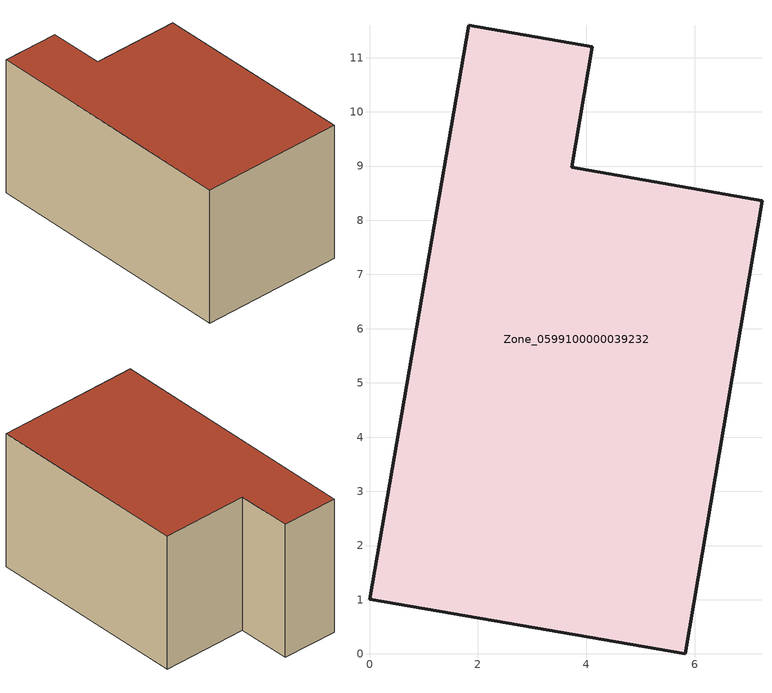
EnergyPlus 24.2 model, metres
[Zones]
Zone_0599100000039232
 floor ground (C_G): 3.73,8.98 7.24,8.36 5.82,0 0,1.01 1.83,11.6 4.11,11.2 z0
 wall outside (C_F): 0,1.01 5.82,0 7.24,8.36 3.73,8.98 4.11,11.2 1.83,11.6 0,1.01 z0:5.76
 roof outside (C_R): 4.11,11.2 1.83,11.6 0,1.01 5.82,0 7.24,8.36 3.73,8.98 z5.76
[BUILDING]
Pand.0599100000039232: North Axis=0; Terrain=City; Loads Convergence Tolerance Value=0.04; Temperature Convergence Tolerance Value=0.4; Solar Distribution=FullExterior; Maximum Number of Warmup Days=25; Minimum Number of Warmup Days=1
[Site:Location]
Rotterdam.The.Hague.AP_ZH_NLD Design_Conditions: Latitude=51.96; Longitude=4.45; Time Zone=1; Elevation=-4.5
[SITE:GROUNDTEMPERATURE:BUILDINGSURFACE]
18, 18, 18, 18, 18, 18, 18, 18, 18, 18, 18, 18
[MATERIAL] Thermal Absorptance=0.9; Solar Absorptance=0.7; Visible Absorptance=0.7
Name | Roughness | Thickness | Conductivity | Density | Specific Heat
G.TC.1946-1964 | MediumSmooth | 0.15 | 1 | 540 | 1210
F.TC.1946-1964 | Rough | 0.3 | 0.857143 | 1920 | 840
R.TC.1946-1964 | MediumRough | 0.2 | 0.235294 | 1500 | 1000
[CONSTRUCTION]
C_G: G.TC.1946-1964
C_F: F.TC.1946-1964
C_R: R.TC.1946-1964
[ZONE]
Zone_0599100000039232: Type=1; Multiplier=1; Ceiling Height=Autocalculate; Volume=Autocalculate; Floor Area=autocalculate; Part of Total Floor Area=Yes
[ZONEINFILTRATION:DESIGNFLOWRATE]
Infil_Zone_0599100000039232: Zone or ZoneList or Space or SpaceList=Zone_0599100000039232; Schedule=AlwaysOn; Design Flow Rate Calculation Method=Flow/Area; Flow Rate per Floor Area=0.003; Constant Term Coefficient=1; Temperature Term Coefficient=0; Velocity Term Coefficient=0; Velocity Squared Term Coefficient=0
[HVACTEMPLATE:ZONE:IDEALLOADSAIRSYSTEM]
Zone_0599100000039232: Maximum Heating Supply Air Temperature=50; Minimum Cooling Supply Air Temperature=13; Maximum Heating Supply Air Humidity Ratio=0.0156; Minimum Cooling Supply Air Humidity Ratio=0.0077; Heating Limit=NoLimit; Cooling Limit=NoLimit; Dehumidification Control Type=ConstantSensibleHeatRatio; Cooling Sensible Heat Ratio=0.7; Dehumidification Setpoint=60; Humidification Control Type=None; Humidification Setpoint=30; Outdoor Air Method=None; Outdoor Air Flow Rate per Person=0.00944; Outdoor Air Flow Rate per Zone Floor Area=0; Outdoor Air Flow Rate per Zone=0; Demand Controlled Ventilation Type=None; Outdoor Air Economizer Type=NoEconomizer; Heat Recovery Type=None; Sensible Heat Recovery Effectiveness=0.7; Latent Heat Recovery Effectiveness=0.65
[ZONECONTROL:THERMOSTAT]
ThermostatControl_Zone_0599100000039232: Zone or ZoneList=Zone_0599100000039232; Control Type Schedule=DualSetpointControlType; Control 1=Thermostat_Zone_0599100000039232; Temperature Difference Between Cutout And Setpoint=0
[THERMOSTATSETPOINT:DUALSETPOINT]
Thermostat_Zone_0599100000039232: Heating Setpoint Temperature Schedule=HeatingSetpoint_Zone_0599100000039232; Cooling Setpoint Temperature Schedule=CoolingSetpoint_Zone_0599100000039232
[SCHEDULE:COMPACT]
HeatingSetpoint_Zone_0599100000039232: Through: 12/31, For: AllDays, Until: 24:00, 21
CoolingSetpoint_Zone_0599100000039232: Through: 12/31, For: AllDays, Until: 24:00, 24
DualSetpointControlType: Through: 12/31, For: AllDays, Until: 24:00, 4
AlwaysOn: Through: 12/31, For: AllDays, Until: 24:00, 1
